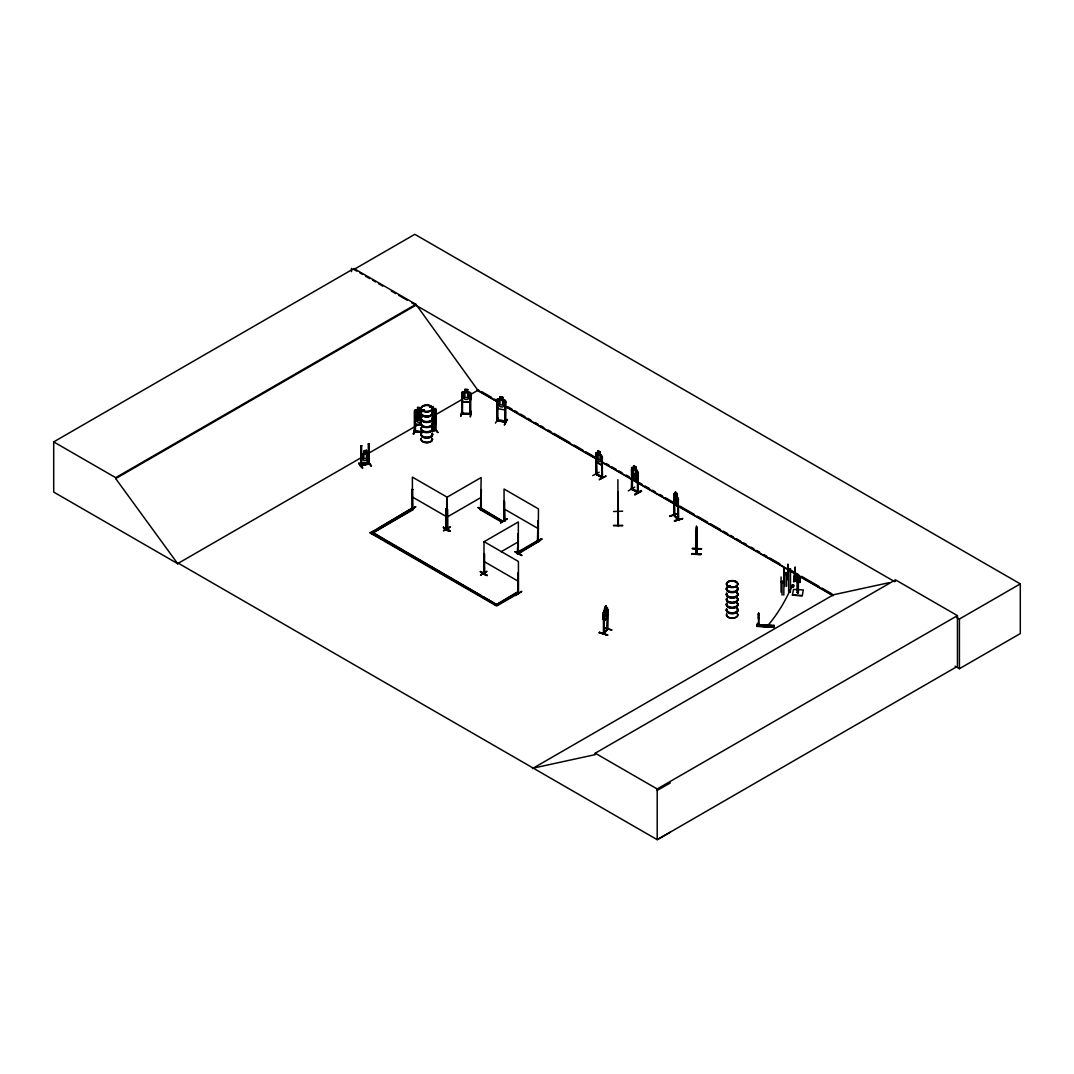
<?xml version="1.0" encoding="UTF-8"?>
<svg xmlns="http://www.w3.org/2000/svg" width="1074" height="1074" viewBox="0 0 1074 1074"><rect width="100%" height="100%" fill="white"/><g stroke="black" fill="none" stroke-linecap="round" stroke-linejoin="round"><path stroke-width="1.5" d="M793.874 580.322L793.941 577.517L793.659 581.719M794.102 580.228C794.424 577.409 793.162 584.256 794.142 579.302M613.523 511.519L622.652 511.184M758.499 625.484L758.7 616.637M758.727 624.316L758.647 617.684M793.901 581.746L793.901 579.289M757.385 624.101L757.519 625.457L757.465 623.47M758.378 614.462L758.459 619.336M757.371 624.195L758.325 623.833M696.704 534.14L696.731 537.107L696.583 533.738L696.301 535.564M696.408 527.67L696.207 554.117L696.301 531.012M691.777 554.224C720.211 553.969 672.7 553.271 700.879 554.546M691.804 553.607L700.906 553.929M794.894 580.175L794.72 581.45L795.203 577.423L794.961 581.464L794.317 578.537L793.968 580.041M696.596 533.093L696.395 537.55M794.411 579.49L794.545 577.53L794.357 581.061L794.532 580.041M758.392 618.033L758.674 613.106L758.835 615.791M794.935 568.844L795.216 566.965L794.304 578.805L794.988 570.979M795.002 569.099L794.048 578.792M757.224 626.558L757.318 625.887L773.723 627.015L757.331 626.008M757.613 623.47L759.251 623.726L759.251 624.585L757.6 624.558M773.602 627.619L773.696 626.947L757.251 626.343L757.277 625.229L773.871 626.223L773.951 625.363L772.3 625.256L771.951 627.001M799.915 579.463L799.861 579.678M758.405 613.939L758.58 613.187M692.408 548.693L701.55 548.747L692.448 548.371M696.61 553.62L696.731 527.267L696.207 532.758M697.12 529.066L697.053 549.458L697.16 548.626M696.207 539.255L696.274 541.162L696.731 537.081M696.207 554.063L696.811 548.868L696.57 553.392M793.995 578.201L794.102 579.423L793.968 578.295M773.871 626.209L757.573 624.477L757.264 626.343M606.085 608.622L606.031 606.018L604.702 607.562L604.702 610.005C601.708 612.892 602.541 626.76 607.052 617.282L607.374 607.79L607.401 629.646C609.361 625.149 602.433 635.969 603.91 633.284M462.787 391.889L461.807 392.56L461.833 413.973L470.761 414.228L461.713 413.705M464.787 391.849L462.746 391.795L469.674 392.185L470.748 393.044L470.734 399.676L469.714 402.052L462.706 401.663L461.793 399.179M462.599 393.903L461.753 394.037L462.599 393.903L462.464 414.014L462.572 413.235M462.706 401.663L469.714 402.052M462.102 410.778L460.733 416.417L462.048 410.792M467.767 389.58L464.774 389.473L464.867 391.997L463.377 392.735L463.377 397.299L464.867 399.327L467.646 399.488L469.137 397.622L469.137 393.057L467.646 392.158L467.767 389.58L464.787 389.406L464.881 391.943M467.754 392.077L470.748 393.044L470.681 414.443M469.848 394.306L470.667 394.359L469.848 394.306L469.754 414.389L469.956 413.409L470.613 414.43M469.754 414.389L470.587 414.188M470.734 413.691L462.666 413.45L470.587 413.463M470.318 416.94L471.204 411.288L470.372 416.564M369.134 463.646L360.743 465.673L360.824 445.817L361.696 445.791L360.824 445.817M360.945 445.978L360.851 465.874C359.991 462.652 378.813 462.894 360.851 465.149M369.107 463.163L368.194 463.874L369.04 462.948M792.464 595.117L793.458 589.438L803.298 589.908L802.291 595.694L792.464 595.117L802.291 595.694M795.955 577.611L795.753 578.779L797.136 578.859L797.351 577.691L795.955 577.611L795.592 581.047C808.091 583.988 788.826 580.403 798.022 580.672L799.7 581.974L800.331 578.416L795.646 575.61L800.331 578.926L799.7 582.497L798.371 580.618L797.123 580.537L795.646 575.61L795.592 581.047L795.592 575.973L800.331 578.416L797.418 579.047M797.351 579.45L797.136 580.618L797.351 577.691M798.224 577.745L798.022 580.672L798.224 577.745L799.62 577.825L799.405 580.752L799.62 577.825M599.507 632.264L607.683 635.029L599.305 632.868M607.454 635.271L599.48 632.599L607.683 635.029M759.224 624.544L758.915 626.33L758.942 625.337L757.251 625.363M766.38 624.88C765.802 629.525 765.762 622.866 768.044 625.162M768.044 624.987L767.709 626.733M771.186 625.363L769.521 625.081L769.185 626.827M771.186 625.189L770.85 626.934M757.251 626.223L773.683 627.243L773.951 625.363M423.237 410.443L423.787 409.825L424.364 410.684M424.324 410.013L423.344 410.872M429.654 406.751L430.58 406.898L430.016 406.482M430.499 406.549L429.707 406.737L430.406 407.006M728.118 587.022A5.692 3.289 0 0 1 729.3 586.511L728.36 585.786M728.508 585.961L729.984 586.176M729.837 586.203L729.756 585.679M735.26 582.054L735.972 582.444M758.647 613.173L758.378 614.69M414.524 415.369L415.49 414.51L421.854 415.933M414.524 421.921L415.437 424.431L421.021 424.821M420.458 412.537L417.491 412.295L420.35 412.604M678.325 504.874L677.788 506.888L678.325 498.363L674.432 493.476L673.935 493.973M421.854 411.154L420.377 410.214L420.484 407.637L417.517 407.435L417.611 409.973L414.551 410.496L414.591 431.842L414.564 411.731M415.329 411.986L414.524 411.919M414.551 417.048L415.463 419.558L421.048 419.988M415.074 428.701L413.691 434.178M415.074 428.969L413.262 434.245L414.631 429.036M414.604 431.815L421.089 432.178M414.604 431.09L415.45 430.929L415.423 431.869L415.383 411.798M415.477 430.956L421.035 431.842M443.495 527.24C458.638 533.926 443.535 531.187 443.549 527.173M486.952 575.221C475.406 567.072 481.313 574.859 487.005 575.154M669.84 516.151L678.003 513.734L669.814 516.178M431.627 419.035L434.876 418.256L435.682 415.531M434.876 418.256L435.816 415.571M433.077 408.858L435.816 409.006L435.816 423.29L434.97 425.962L431.721 426.727M369.295 459.417L368.288 462.008L361.844 463.619L361.039 461.444M369.268 459.363L368.355 462.075L361.884 463.673M595.976 459.457L596.553 462.303L601.601 465.136L602.259 463.069M601.601 465.136L602.326 463.122M637.902 477.943L637.164 480.051L637.218 470.144L632.156 467.365L631.552 489.274L632.371 489.368M362.582 467.794C359.481 467.217 356.085 457.188 362.529 467.821M606.125 606.045L604.743 607.602L604.071 611.63L604.192 633.485L603.91 632.559M766.366 625.618L767.668 625.941M505.612 407.61L504.605 409.906L497.906 408.657L497.061 406.012L497.947 408.603M618.342 511.654L618.275 511.13M617.926 479.689L617.859 525.696L618.329 524.743M618.342 525.656L618.248 491.758M604.152 632.747L607.844 629.203M607.763 628.558L607.078 628.894M408.926 510.862C428.741 499.101 398.011 516.876 412.08 509.143M415.343 507.116L413.342 508.418M500.591 522.769L507.009 519.024M480.575 575.328L486.978 571.301L480.615 575.046M628.33 490.858L634.747 487.113M434.836 429.842L435.641 429.425M435.641 430.15L434.769 430.325L434.795 410.496L435.682 410.469L434.93 410.671M435.816 409.006L435.762 430.325M696.583 554.023L696.502 525.991L696.596 528.529M412.148 509.264L412.376 489.194L412.805 509.559L412.309 508.297M504.619 501.437L504.686 521.346L504.042 501.102L503.76 521.132L504.632 520.554M504.686 521.346L503.974 520.93M484.065 573.744L484.065 573.019M484.549 573.825L483.998 553.687M537.577 540.598L538.517 540.155L537.577 540.598L537.873 520.635L538.101 540.974M517.762 592.324L518.259 593.586L517.829 573.221L517.963 593.09M632.21 488.845L631.485 488.428L632.009 489.529M631.552 489.274L637.983 492.859L637.969 471.432M632.438 488.683L631.713 488.294M600.138 454.503L602.326 456.557L602.326 477.917L595.855 474.225L595.976 452.892L598.084 453.241M595.963 474.292L596.822 474.439L596.741 461.189M361.79 464.921L361.763 465.686L361.763 464.975M498.296 418.108L495.45 423.129M498.014 398.843L497.061 399.461L497.074 420.874L497.812 420.995L497.893 400.897L497.007 400.924L497.893 400.897M502.672 397.259L502.632 399.756L504.055 400.844L504.055 405.408L502.632 407.1L499.974 406.603L498.551 404.374L498.551 399.81L499.907 399.112M502.766 399.649L502.766 397.205L499.88 396.722L499.974 399.273M497.034 399.515L497.974 398.749L504.605 399.984L505.612 401.032L505.599 422.404L504.753 421.532M504.834 402.2L505.612 402.334L504.834 402.2L504.793 422.31M505.586 401.099L504.579 400.038M496.926 420.78L497.155 399.501M496.926 420.082C517.963 426.016 497.02 417.115 497.678 420.981M497.799 420.941L497.114 420.619M504.646 422.257L505.706 422.23L497.087 420.847M504.807 422.283L504.78 421.303M504.74 424.888L507.129 419.759M447.603 528.435L446.959 529.522L446.784 496.98L412.376 477.111L412.47 509.076M483.783 573.033L484.575 572.845M517.48 553.405L518.192 552.989M518.192 553.714L517.48 554.13L518.124 533.872L517.695 554.251L518.124 553.016M432.997 416.296L434.352 413.987L434.352 409.422L432.997 408.966L433.077 406.415M433.077 424.002L434.446 421.693L434.446 417.128L433.077 416.658L432.997 409.771M435.869 416.658C431.614 415.799 435.494 415.665 432.352 419.504C436.178 423.908 431.184 421.652 432.997 417.477M677.909 519.333L678.191 499.383L678.634 519.709L673.881 514.54L674.647 514.822M673.881 514.54L678.218 518.997C679.412 521.897 671.76 513.775 674.647 515.547M424.002 410.805L423.787 409.986L423.156 410.792M729.595 585.961L728.816 586.109M729.917 586.082L729.125 586.364M433.131 422.955L433.131 425.411L432.997 422.847L435.856 421.37M363.791 453.335L360.998 454.839L368.328 452.221L369.295 452.852L420.015 423.706M421.854 420.498L420.377 422.324L417.598 422.095L416.121 420.028L416.121 415.463L417.598 414.765M421.854 415.719L420.377 417.544L417.611 417.303L416.135 415.222L416.135 410.657L417.611 409.973M607.414 607.897L606.125 608.488M607.038 607.441L603.36 612.422M603.87 613.469L603.789 633.888L607.763 629.23L607.763 609.347L607.078 629.619M603.816 620.893L607.052 617.282M599.292 632.935L599.52 632.264M603.83 633.11L607.36 628.975M603.588 627.538L611.979 630.049L603.628 627.847M678.177 519.735L677.869 518.567L678.607 518.917M446.677 528.65L445.898 528.717L445.978 508.848L446.784 509.063L445.978 508.848M446.663 529.334L446.744 497.396L481.152 477.527L480.575 509.814M480.508 509.076L481.461 508.861L480.508 509.841M481.353 508.928L502.994 521.4L481.488 508.364L480.239 509.707L501.746 522.125L502.994 521.4M481.353 509.653L481.152 489.596L480.736 509.975L481.447 509.626M483.998 572.831L484.428 573.543M518.312 553.204L517.869 553.472M518.312 553.929L518.353 521.937L483.931 541.806M461.793 392.614L462.746 391.742M432.997 422.847L434.352 421.679L434.352 417.115L432.997 415.517M414.658 410.537L415.557 409.731L420.377 410.214M603.83 633.835L603.776 613.966M631.552 467.808L632.264 467.418M434.863 429.6L431.6 430.889M358.891 463.337L362.582 468.21M766.648 625.981L767.588 625.9M635.835 469.351L635.835 466.908L635.687 479.219M631.552 474.372L632.21 477.165M412.966 489.516L412.148 489.314M447.321 509.13L447.549 529.213L447.549 509.264M480.803 509.935L481.38 489.731M480.185 508.834L478.454 507.438M446.207 527.871L446.851 528.247L446.14 527.831M443.535 530.489C450.006 528.341 455.255 523.092 443.535 530.905M500.659 522.863L507.062 518.702L500.659 522.461M537.644 540.705L537.873 520.635M484.038 572.831L484.669 573.167L483.783 573.691L483.931 553.875M517.48 554.13L518.124 533.872M484.428 574.053L484.589 554.023M632.143 469.66L631.552 469.325L632.21 489.569M637.526 491.583L637.781 492.818L637.553 472.479L638.198 492.724L631.713 489.019M638.131 472.815L637.325 472.614M515.05 551.915L521.897 555.419L515.413 551.714M538.235 540.249L537.591 539.94M535.201 542.397L541.645 538.678L535.241 542.464M541.658 538.987L535.255 542.786L541.981 539.255M637.258 491.932C642.561 492.697 622.786 484.978 637.486 491.798M637.486 492.308L637.553 472.479M634.882 494.255L641.339 490.536L634.976 494.671M634.935 494.59L641.648 491.073L634.882 494.671M521.628 591.304L515.52 595.56M515.225 595.372L521.669 591.653M178.445 563.273L177.747 563.689L53.7 492.067L53.7 441.884L353.937 268.54L415.92 304.318L477.903 390.292L498.175 401.998M353.937 268.54L353.937 269.467L414.819 234.32L1020.3 583.894L1020.3 633.566L959.418 668.713L955.068 666.189M53.7 441.884L115.683 477.662L415.92 304.318M670.337 832.189L657.194 839.68L178.365 563.232L177.653 563.635L115.683 478.588L415.92 305.244M177.653 563.635L360.689 457.967M435.937 414.524L461.981 399.474M469.217 395.299L478.601 389.889M496.806 604.447L516.889 592.848L518.138 593.573L496.631 605.991L370.194 532.999L412.04 508.217L413.302 509.573L371.456 533.724L413.302 508.942M370.194 532.999L374.531 530.502M377.417 528.838L412.04 508.217M446.744 517.265L481.152 497.396M598.017 450.838L597.037 458.182L598.084 460.746L600.071 461.887L601.131 460.545L601.131 455.98L600.071 454.557L600.205 452.02L598.017 450.838L600.205 452.02M596.58 452.449L601.547 455.322M596.513 454.691L595.936 454.356L596.58 474.601L596.151 473.325M601.708 477.594L601.896 457.537L602.474 477.675M602.474 457.873L601.668 457.672M480.239 509.089L501.746 521.508L502.994 520.783M596.258 473.392L596.379 473.835M599.211 472.265L592.754 475.581M602.487 477.004L596.58 474.09L601.99 476.708M601.668 477.541L601.896 464.169M605.749 475.983L599.211 479.716L606.018 476.198M501.142 551.741L518.353 541.806M516.809 552.6L538.316 540.168L539.578 540.893L518.071 553.942L516.809 552.6L518.071 553.311L539.578 540.893M516.809 553.217L522.541 549.901M525.414 548.25L536.893 541.618M370.194 532.382L496.631 605.374L518.151 592.835L516.889 592.23L495.382 605.266M532.543 768.528L833.491 594.768L888.936 582.712M533.241 768.111L595.224 754.633L595.224 753.196L895.461 579.853L957.444 615.63L957.444 666.336L657.194 839.68L657.194 788.974L957.444 615.63M895.461 581.289L894.763 581.705L411.597 302.747M956.545 617.375L959.418 619.04L1020.3 583.894M657.194 790.424L670.337 782.933M415.302 431.144L421.089 431.667M797.123 592.553L798.371 592.62L797.123 592.553L797.123 580.537L795.646 580.685L799.7 581.974M361.763 465.686L361.576 445.629M483.971 573.744L483.998 541.605L518.42 561.474L518.487 593.466L517.762 593.049M497.208 419.894L497.893 420.041M767.319 626.155L767.44 625.35M675.398 504.444L675.439 492.053L676.902 493.557L676.768 505.841M673.881 493.892L673.881 515.225M676.902 493.557L675.345 492.08M676.902 496L677.506 502.202L676.768 503.397L674.66 499.289L675.439 492.053M678.298 498.403L678.312 519.749M674.365 503.303L677.869 506.861L674.338 503.344L673.962 500.417M674.23 495.289L674.405 515.708M678.593 499.799L677.909 499.464M670.069 516.03L678.03 513.453M674.512 520.621L682.728 518.729L674.579 521.051M674.539 520.971L682.54 518.487L674.512 521.038M431.761 413.477L435.01 412.604L435.762 414.859L435.01 412.604M430.902 407.476L432.54 407.046L432.54 407.865M432.956 408.912L434.809 408.348M431.479 430.728L434.715 429.882M435.037 429.815L435.628 429.694M431.479 431.238L435.547 430.177L435.547 410.308M431.6 431.399L435.682 430.338M438.044 432.513L433.815 427.425L437.642 432.513M433.037 416.605L434.903 416.188M368.516 464.022L368.288 443.978L369.04 443.804L369.12 463.914L361.052 465.861M369.174 443.965L368.288 443.978M366.543 452.664L368.328 452.221M421.532 421.679L418.981 419.102L416.417 421.263L418.35 418.511L416.497 415.557L418.927 418.001L421.451 415.974L419.572 418.632L421.558 421.599M633.687 468.304L632.626 468.519L632.626 473.084L633.687 475.648L635.687 476.775L636.761 475.42L636.761 470.855L635.687 469.432M446.636 529.093L446.341 527.871M596.097 474.064L602.487 477.729M368.919 463.632L369.04 443.804M478.145 507.546L483.381 510.499M515.117 551.821L521.602 555.527M412.738 508.794L412.698 509.519M504.364 520.715L503.854 520.434M596.164 474.104L596.043 452.973M793.015 586.458C796.237 585.948 791.377 583.034 792.035 585.934A171.853 118.811 86.4 0 1 767.467 625.967M613.523 525.361L622.652 525.844M613.523 525.71L622.652 525.28M787.886 569.274L790.504 569.233M787.886 569.475L788.611 569.475L787.685 569.596M790.504 570.536L788.611 570.536L788.611 568.723L790.504 568.723L790.451 592.432M784.826 572.724L786.598 572.724L786.598 586.417M784.033 573.194L786.665 573.154M783.845 573.516L784.758 573.543M784.758 573.932L786.665 573.932M784.758 574.442L786.665 574.442L786.665 572.643L784.758 572.643L784.826 586.417M781.053 576.953L781.053 592.163M783.872 581.343L781.979 581.343L782.047 595.117M782.047 581.437L783.819 581.437M781.241 581.893L783.872 581.866M781.053 582.229L781.979 582.242M781.979 583.155L783.872 583.155M783.845 583.451L784.033 568.253L783.819 595.117M414.671 430.835L415.383 430.956M692.421 548.559L701.523 548.921M691.777 554.171L700.879 554.52M462.572 413.034L461.659 413.906L462.666 413.758M461.833 413.222L462.599 413.275L461.672 413.208M798.022 578.913L799.405 578.993M798.224 579.504L800.117 579.611M795.753 580.537L799.915 580.779M505.398 422.418L505.518 401.058M757.506 624.813L773.938 625.847M773.911 625.994L757.573 624.477M415.517 414.658L417.585 414.819M420.981 424.74L415.531 424.297L414.645 421.854M417.611 407.529L420.377 407.771M415.557 419.424L421.008 419.907M414.537 431.802L421.035 432.366M437.601 432.218L433.815 427.425M371.054 466.076L367.469 461.189M499.974 396.816L502.632 397.313M507.532 419.894L507.062 419.397L504.256 424.821M794.075 578.524L794.975 578.658M446.301 528.609L446.207 508.727M484.267 573.999L484.28 561.38M635.835 466.908L633.62 465.74L633.687 478.091M633.687 465.861L635.687 466.989M633.687 469.123L635.687 470.251M633.687 473.688L635.687 474.815M632.143 477.218L637.231 480.011M484.629 510.942L478.091 507.64M483.542 510.754L481.447 509.559L481.488 508.364M353.937 269.467L356.823 271.131M359.709 272.796L362.596 274.461M365.469 276.125L369.792 278.622M372.678 280.287L375.564 281.952M378.451 283.617L382.774 286.114M391.419 291.108L395.742 293.605M398.629 295.269L407.274 300.25M481.501 391.554L491.637 397.407M494.537 399.085L497.437 400.75M507.572 406.603L511.922 409.113M514.822 410.792L517.708 412.47M520.608 414.134L524.958 416.645M527.858 418.323L530.744 419.988M535.094 422.498L537.993 424.176M540.893 425.841L543.78 427.519M548.129 430.03L551.029 431.694M553.929 433.372L569.864 442.569M574.201 445.079L582.9 450.1M585.786 451.765L595.936 457.618M606.072 463.471L608.971 465.149M611.871 466.828L616.207 469.325M619.107 471.003L622.007 472.681M626.343 475.178L629.243 476.856M633.593 479.366L636.493 481.045M639.392 482.709L642.279 484.387M645.179 486.052L649.528 488.563M652.428 490.241L655.315 491.905M659.664 494.416L662.564 496.094M665.464 497.759L675.6 503.612M679.949 506.123L694.435 514.486M697.321 516.164L707.471 522.018M710.357 523.682L720.506 529.549M723.393 531.214L727.742 533.724M730.642 535.402L733.542 537.067M736.442 538.745L740.778 541.256M743.678 542.92L746.578 544.599M750.914 547.109L753.814 548.774M756.714 550.452L759.613 552.117M763.963 554.627L766.849 556.305M769.749 557.97L779.885 563.837M791.484 570.522L798.72 574.697M801.62 576.376L819.006 586.404M821.892 588.082L832.041 593.935M505.424 406.187L596.674 458.867M602.474 462.209L832.78 595.184M476.95 390.157L497.302 401.904M506.015 406.939L596.124 458.96M601.937 462.317L674.593 504.27M678.956 506.78L786.49 568.871M789.39 570.549L832.994 595.721M596.674 462.209L601.547 465.015M504.042 508.888L538.45 528.757M538.316 540.799L539.578 541.524M412.376 496.98L446.784 516.849M483.998 561.474L518.42 581.356M384.237 539.658L372.705 532.382L496.631 604.541M387.123 541.323L480.776 595.399M483.662 597.063L493.745 602.876M595.224 753.196L657.194 788.974M434.863 416.135L435.816 416.779M368.248 452.261L369.295 452.852M674.23 515.641L674.23 500.256M631.552 489.22L631.619 467.888M675.398 495.476L676.768 496.886M675.398 500.041L676.768 501.437M433.171 414.108L433.171 416.551M603.481 633.741L603.413 612.408M367.845 461.149L371.443 466.035L367.415 460.894M604.071 616.194L604.743 617.375L606.662 613.2L606.031 606.018M603.413 618.919L603.91 620.92M631.619 474.399L632.264 477.124M696.207 536.436L696.301 537.524M696.113 539.255L696.167 541.162M959.418 619.04L959.418 668.713M798.371 582.121L798.371 592.62M797.687 580.94L797.687 592.955M788.678 568.817L788.678 592.432M674.633 500.672L674.687 515.627M632.358 469.526L632.425 489.435M602.178 456.584L602.178 463.109M602.152 477.138L602.125 477.876M538.302 541.001L538.45 508.888L504.042 489.019L504.136 520.984M517.829 573.221L517.829 593.09M500.001 396.762L500.001 399.206M434.795 410.496L434.795 413.812M434.795 423.747L434.836 430.567M432.634 414.739L432.634 415.557M432.54 424.19L432.54 425.009M366.409 450.274L366.409 452.718M361.092 454.839L361.119 461.404M351.507 268.352L351.507 271.641M115.683 477.662L115.683 478.588M737.059 597.48A5.679 3.276 0 0 1 732.884 602.366A5.679 3.276 0 0 1 726.655 598.272M737.14 587.371A5.773 3.329 0 0 1 732.898 592.338A5.773 3.329 0 0 1 726.574 588.176M728.065 586.673A5.773 3.329 0 0 1 729.259 586.149M737.073 587.706A5.692 3.289 0 0 1 732.884 592.606A5.692 3.289 0 0 1 726.642 588.498M737.14 587.089A5.773 3.329 0 0 1 732.898 592.056A5.773 3.329 0 0 1 726.574 587.894M728.065 586.391A5.773 3.329 0 0 1 729.259 585.867M737.059 586.793A5.679 3.276 0 0 1 732.884 591.68A5.679 3.276 0 0 1 726.655 587.585M727.219 586.793A5.679 3.276 0 0 1 729.3 585.598M737.059 593.197A5.679 3.276 0 0 1 732.884 598.084A5.679 3.276 0 0 1 726.655 593.989M737.14 592.848A5.773 3.329 0 0 1 732.898 597.815A5.773 3.329 0 0 1 726.574 593.654M737.14 592.566A5.773 3.329 0 0 1 732.898 597.533A5.773 3.329 0 0 1 726.574 593.372M737.059 592.271A5.679 3.276 0 0 1 732.884 597.171A5.679 3.276 0 0 1 726.655 593.063M737.046 598.299A5.652 3.262 0 0 1 732.884 603.172A5.652 3.262 0 0 1 726.682 599.077M737.059 613.106A5.679 3.276 0 0 1 732.884 617.993A5.679 3.276 0 0 1 726.655 613.898M737.073 603.333A5.692 3.289 0 0 1 732.884 608.233A5.692 3.289 0 0 1 726.642 604.125M737.059 602.42A5.679 3.276 0 0 1 732.884 607.307A5.679 3.276 0 0 1 726.655 603.212M737.059 608.824A5.679 3.276 0 0 1 732.884 613.71A5.679 3.276 0 0 1 726.655 609.616M737.14 608.475A5.773 3.329 0 0 1 732.898 613.442A5.773 3.329 0 0 1 726.574 609.28M737.14 608.193A5.773 3.329 0 0 1 732.898 613.16A5.773 3.329 0 0 1 726.574 608.998M737.059 607.897A5.679 3.276 0 0 1 732.884 612.798A5.679 3.276 0 0 1 726.655 608.689M737.14 602.997A5.773 3.329 0 0 1 732.898 607.965A5.773 3.329 0 0 1 726.574 603.803M737.14 602.715A5.773 3.329 0 0 1 732.898 607.683A5.773 3.329 0 0 1 726.574 603.521M737.086 613.402A5.706 3.289 0 0 1 732.884 618.315A5.706 3.289 0 0 1 726.642 614.207M432.379 418.041A5.773 3.329 0 0 1 426.042 422.203A5.773 3.329 0 0 1 421.8 417.236M432.258 422.659A5.652 3.262 0 0 1 426.794 426.767A5.652 3.262 0 0 1 421.33 422.659M432.379 412.564A5.773 3.329 0 0 1 426.042 416.725A5.773 3.329 0 0 1 421.8 411.758M432.379 417.759A5.773 3.329 0 0 1 426.042 421.921A5.773 3.329 0 0 1 421.8 416.954M432.379 412.282A5.773 3.329 0 0 1 426.042 416.443A5.773 3.329 0 0 1 421.8 411.476M432.285 412.886A5.679 3.276 0 0 1 426.794 417.021A5.679 3.276 0 0 1 421.317 412.886M432.285 411.973A5.679 3.276 0 0 1 426.794 416.094A5.679 3.276 0 0 1 421.317 411.973M432.298 418.377A5.692 3.289 0 0 1 426.794 422.512A5.692 3.289 0 0 1 421.303 418.377M432.285 417.45A5.679 3.276 0 0 1 426.794 421.585A5.679 3.276 0 0 1 421.317 417.45M432.379 433.668A5.773 3.329 0 0 1 426.042 437.83A5.773 3.329 0 0 1 421.8 432.862M432.272 423.478A5.665 3.276 0 0 1 426.794 427.6A5.665 3.276 0 0 1 421.33 423.478M421.33 438.286A5.652 3.262 0 0 0 426.794 442.394A5.652 3.262 0 0 0 432.258 438.286A5.706 3.289 0 0 1 426.794 442.542A5.706 3.289 0 0 1 421.29 438.393M432.379 428.19A5.773 3.329 0 0 1 426.042 432.352A5.773 3.329 0 0 1 421.8 427.385M432.379 433.386A5.773 3.329 0 0 1 426.042 437.548A5.773 3.329 0 0 1 421.8 432.58M432.379 427.908A5.773 3.329 0 0 1 426.042 432.07A5.773 3.329 0 0 1 421.8 427.103M432.285 428.513A5.679 3.276 0 0 1 426.794 432.647A5.679 3.276 0 0 1 421.317 428.513M432.285 427.6A5.679 3.276 0 0 1 426.794 431.721A5.679 3.276 0 0 1 421.317 427.6M432.298 434.003A5.692 3.289 0 0 1 426.794 438.138A5.692 3.289 0 0 1 421.303 434.003M432.285 433.077A5.679 3.276 0 0 1 426.794 437.212A5.679 3.276 0 0 1 421.317 433.077M432.285 438.608A5.679 3.276 0 0 1 426.794 442.73A5.679 3.276 0 0 1 421.317 438.608M791.726 586.391C794.075 590.163 793.995 582.752 791.726 586.391M443.495 527.509L449.979 531.254L443.495 527.509M480.454 571.784L487.005 575.57L480.454 571.784M367.832 457.806L366.449 460.102L363.885 460.733L362.502 459.108L362.502 454.557L363.885 453.403L363.75 450.838L366.543 450.221L366.449 452.772L367.832 453.241L367.832 457.806M605.763 606.823L604.971 608.555L605.763 606.823M605.991 609.414L604.743 610.851L604.743 615.415L605.991 613.979L605.991 609.414M365.992 450.838L364.341 452.06L365.992 450.838M366.449 453.577L363.885 454.208L363.885 458.773L366.449 458.142L366.449 453.577M787.886 564.333L787.685 579.53L787.886 564.333M467.15 390.09L465.364 389.996L465.364 390.802L467.15 390.909L467.15 390.09M467.646 392.963L464.867 392.816L464.867 397.38L467.646 397.528L467.646 392.963M419.88 412.913L418.095 412.765L418.095 413.584L419.88 413.732L419.88 412.913M420.377 415.813L417.598 415.584L417.598 420.149L420.377 420.377L420.377 415.813M419.88 408.133L418.108 407.972L418.108 408.791L419.88 408.952L419.88 408.133M420.377 411.033L417.611 410.792L417.611 415.343L420.377 415.598L420.377 411.033M502.162 397.635L500.457 397.313L500.457 398.132L502.162 398.454L502.162 397.635M502.632 400.575L499.974 400.078L499.974 404.643L502.632 405.14L502.632 400.575M635.338 467.203L634.049 466.478L635.338 468.009L635.338 467.203M599.708 452.315L598.446 451.577L599.708 453.121L599.708 452.315M600.071 455.363L598.084 454.221L598.084 458.786L600.071 459.927L600.071 455.363M676.526 493.772L675.64 492.872L676.526 494.59L676.526 493.772M729.3 586.673A5.679 3.276 0 0 0 737.825 583.826A5.679 3.276 0 0 0 729.3 580.994A5.679 3.276 0 0 0 729.3 586.673M729.313 587.129A5.652 3.262 0 0 0 737.798 584.296A5.652 3.262 0 0 0 729.313 581.477A5.652 3.262 0 0 0 729.313 587.129M729.286 586.86A5.706 3.289 0 0 0 737.851 584.014A5.706 3.289 0 0 0 729.286 581.155A5.706 3.289 0 0 0 729.286 586.86M732.884 602.675A5.679 3.276 0 0 0 737.059 597.775A5.679 3.276 0 0 1 732.884 602.689A5.679 3.276 0 0 1 726.655 598.594A5.679 3.276 0 0 0 732.884 602.675M423.962 411.06A5.679 3.276 0 0 0 432.486 408.214A5.679 3.276 0 0 0 423.962 405.381A5.679 3.276 0 0 0 423.962 411.06M423.962 411.53A5.665 3.276 0 0 0 432.473 408.697A5.665 3.276 0 0 0 423.962 405.865A5.665 3.276 0 0 0 423.962 411.53M422.767 410.738A5.706 3.289 0 0 0 432.312 409.261A5.706 3.289 0 0 0 425.331 405.234A5.706 3.289 0 0 0 422.767 410.738M426.794 427.103A5.679 3.276 0 0 0 432.285 422.981A5.679 3.276 0 0 1 426.794 427.116A5.679 3.276 0 0 1 421.317 422.995A5.679 3.276 0 0 0 426.794 427.103"/></g></svg>
